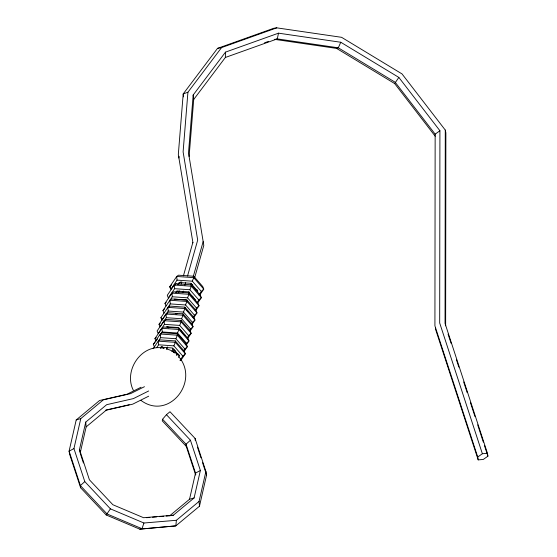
<?xml version="1.0" encoding="UTF-8"?>
<svg xmlns="http://www.w3.org/2000/svg" width="557" height="557" viewBox="0 0 557 557"><rect width="100%" height="100%" fill="white"/><g stroke="black" fill="none" stroke-linecap="round" stroke-linejoin="round"><path stroke-width="0.84" d="M275.812 39.108L277.295 38.899L338.287 47.805L395.164 82.248L435.149 134.146L434.92 325.852L477.739 457.019L478.191 459.88L483.281 459.462L487.911 456.183L487.459 453.314L445.05 323.415L445.28 130.073L402.015 73.914L341.566 37.312L276.752 27.85L273.786 28.261L217.515 48.375L183.204 93.91L178.324 154.428L192.945 242.852M435.511 327.398L435.511 329.138L478.191 459.88M194.602 277.929L203.799 245.428L188.503 152.897L193.175 95.017L225.494 52.121L278.507 33.169L340.773 42.255L398.84 77.416L439.919 130.742L439.689 322.99L482.369 453.732L477.739 457.019M445.642 325.824L445.872 132.817L445.28 130.073M189.108 156.475L193.711 99.48L225.369 57.462L225.494 52.121M178.929 158.014L179.069 156.287M276.752 27.85L221.568 47.575L187.918 92.232L183.107 151.873L197.686 240.137L187.528 276.028M195.66 474.996L186.268 446.373L162.261 420.841L162.574 419.247L166.439 414.7L169.996 411.741L195.075 438.415L205.909 471.445L199.072 501.411L176.388 520.287L175.824 525.885L139.751 529.15L106.227 514.995L80.612 487.751L69.771 454.721L69.089 451.163L76.212 419.943L99.606 400.483L127.038 394.231L141.046 387.24M278.507 33.169L277.295 38.899L225.369 57.462M176.388 520.287L143.929 523.009L110.404 508.847L84.789 481.603L73.949 448.573L80.786 418.606L103.351 399.835L130.547 393.639L144.458 386.697M85.75 422.081L86.147 426.892L80.166 453.085L79.484 449.534L85.75 422.081L106.659 404.695L133.395 398.603L148.663 390.979M166.265 516.054L169.704 515.768L189.533 499.267L195.514 473.074L186.038 444.208L162.574 419.247M169.704 515.768L173.324 515.225L194.108 497.937L200.374 470.484L190.445 440.225L166.439 414.7M139.751 529.15L175.824 525.885L199.469 506.222L206.591 474.996L205.909 471.445M178.686 292.571L179.201 290.768M181.053 284.216L181.763 281.717M183.413 275.868L192.861 242.469M166.745 349.483L167.462 346.962M182.807 292.724L183.281 291.046M184.931 285.212L185.641 282.698M172.016 351.669L172.955 348.334M188.489 293.455L188.997 291.638M190.856 285.093L191.357 283.304M193.216 276.732L203.152 241.613M173.617 352.094L174.327 349.594M192.249 286.263L192.715 284.592M143.929 523.009L142.007 528.725L107.076 513.972L80.382 485.586L69.089 451.163L73.949 448.573M435.212 136.207L394.662 83.564L398.84 77.416M198.898 295.008L201.307 291.457L192.311 281.181L193.739 277.644L193.725 276.237L178.456 275.186L176.715 276.467L169.718 286.758L170.776 289.348L177.049 280.122L176.715 276.467L193.739 277.644L203.771 289.111L199.58 295.28M196.934 302.855L198.87 300.021L189.874 289.737L191.302 286.207L191.281 284.801L176.019 283.743L174.271 285.031L167.281 295.314L168.332 297.911L174.606 288.686L174.271 285.031L191.302 286.207L201.335 297.668L197.603 303.154M195.117 310.235L196.558 308.105L187.57 297.828L188.997 294.291L188.976 292.885L173.707 291.826L171.967 293.114L164.976 303.398L166.028 305.995M193.077 317.365L194.525 315.234L185.53 304.958L186.957 301.421L186.943 300.014L171.674 298.963L169.934 300.244L170.268 303.906L160.903 317.664L161.962 320.261L168.235 311.036L167.901 307.38L169.641 306.092L184.91 307.151L193.899 317.427L194.957 320.024L191.692 324.822M191.524 323.791L192.492 322.371L183.497 312.094L184.924 308.557L184.91 307.151M189.631 330.447L190.591 329.027L181.596 318.75L183.03 315.213L183.009 313.807L167.741 312.755L166 314.037L159.01 324.327L160.061 326.917L166.334 317.692L166 314.037L183.03 315.213L193.063 326.68L190.264 330.795M187.249 337.814L188.698 335.69L179.702 325.406L181.129 321.869L181.109 320.463L165.847 319.412L164.099 320.693L157.109 330.983L158.167 333.573L164.433 324.355L164.099 320.693L181.129 321.869L191.162 333.337L187.43 338.823M185.558 344.713L186.525 343.293L177.53 333.016L178.957 329.479L178.943 328.073L163.674 327.022L161.934 328.303L154.937 338.593L155.995 341.183L157.443 339.06M183.448 351.133L184.896 349.002L175.901 338.726L177.328 335.189L177.314 333.782L162.045 332.724L160.305 334.012L153.307 344.303L154.366 346.893M179.967 360.393L182.863 356.139L173.868 345.855L175.295 342.325L175.281 340.912L160.012 339.861L158.272 341.149L158.606 344.804L156.677 347.638M340.773 42.255L338.287 47.805L336.595 48.403L274.329 39.317M110.404 508.847L106.227 514.995M175.051 285.163L176.019 283.743M177.676 284.627L179.124 282.496L190.863 283.311L197.784 291.214L197.255 289.918M178.588 284.564L180.412 281.884M163.995 313.125L162.936 310.534L172.301 296.77L171.967 293.114L188.997 294.291L199.03 305.751L195.765 310.555M175.72 292.474L176.68 291.06L188.426 291.868L195.347 299.777M176.604 292.453L177.516 291.109M168.68 307.513L169.641 306.092M166.78 314.169L167.741 312.755M164.879 320.832L165.847 319.412M159.852 335.509L162.268 331.965L161.934 328.303L178.957 329.479L188.99 340.947L186.191 345.062M153.14 348.689L160.639 337.667L160.305 334.012L177.328 335.189L187.361 346.656L184.102 351.453M195.361 290.636L196.273 289.292M160.597 348.571L161.969 346.558M193.732 317.692L196.99 312.888L195.939 310.298L186.943 300.014M176.917 355.31L177.996 353.723M178.372 357.309L179.34 355.895L178.811 354.593M180.663 360.644L185.328 353.786L184.27 351.195L175.281 340.912M171.57 284.996L169.718 286.758L170.832 288.032M164.976 303.398L166.209 302.228M162.936 310.534L164.788 308.773M159.01 324.327L160.242 323.151M201.307 291.457L203.771 289.111L202.72 286.514L193.725 276.237M154.937 338.593L156.169 337.417M198.87 300.021L201.335 297.668L200.276 295.078L191.281 284.801M153.307 344.303L155.159 342.534M196.558 308.105L199.03 305.751L197.972 303.161L188.976 292.885M194.525 315.234L196.99 312.888L186.957 301.421L169.934 300.244M192.492 322.371L194.957 320.024L184.924 308.557L167.901 307.38M190.591 329.027L193.063 326.68L192.005 324.083L183.009 313.807M188.698 335.69L191.162 333.337L190.104 330.747L181.109 320.463M186.525 343.293L188.99 340.947L187.932 338.357L178.943 328.073M184.896 349.002L187.361 346.656L186.31 344.059L177.314 333.782M182.863 356.139L185.328 353.786L175.295 342.325L158.272 341.149M84.789 481.603L80.382 485.586L80.612 487.751M190.445 440.225L186.038 444.208L186.268 446.373M86.147 426.892L106.22 410.196L132.733 404.152L148.67 396.194M435.149 134.146L439.919 130.742M200.374 470.484L195.514 473.074L195.786 474.494M264.54 42.812L268.62 41.357M187.918 92.232L183.204 93.91L183.566 96.89M76.212 419.943L80.786 418.606M189.533 499.267L194.108 497.937M105.823 410.077L129.217 404.744M217.515 48.375L221.568 47.575M173.324 515.225L143.595 517.718L112.883 504.746L89.412 479.793L79.484 449.534M146.498 517.711L149.93 517.425M152.514 517.209L156.809 516.847M159.393 516.631L163.688 516.269M482.369 453.732L487.459 453.314M177.049 280.122L192.311 281.181M174.606 288.686L189.874 289.737M172.301 296.77L187.57 297.828M174.376 299.144L186.122 299.951L187.716 301.776M170.268 303.906L185.53 304.958M168.235 311.036L183.497 312.094M175.344 313.758L177.022 313.87M166.334 317.692L181.596 318.75M164.433 324.355L179.702 325.406M166.508 326.722L178.254 327.537M162.268 331.965L177.53 333.016M160.639 337.667L175.901 338.726M158.606 344.804L173.868 345.855M160.681 347.171L172.419 347.986L179.34 355.895M173.77 350.625L175.441 350.736M173.721 352.024L176.221 352.198L176.485 355.122M164.231 348.264C141.854 342.994 123.188 370.53 133.318 390.248M166.383 348.696L171.013 350.464L175.288 353.256M336.595 48.403L394.662 83.564M140.984 400.42C168.646 420.939 199.789 381.663 178.922 356.877M186.748 310.131L187.813 311.342M179.848 329.361L185.175 335.446M160.903 317.664L162.017 318.938M167.657 326.646L168.722 327.864M161.962 346.621L163.563 348.452M197.45 447.139L200.945 457.791M202.56 462.707L206.591 474.996M80.438 453.913L83.418 462.985M448.065 334.116L451.024 343.189M456.413 359.69L458.836 367.112M463.682 381.956L467.184 392.678M470.414 402.572L474.989 416.594M477.683 424.838L483.337 442.161M484.416 445.461L487.911 456.183M193.175 95.017L193.711 99.48M195.075 438.415L195.298 440.58M192.764 296.115L192.896 297.577M199.072 501.411L199.469 506.222"/></g></svg>
